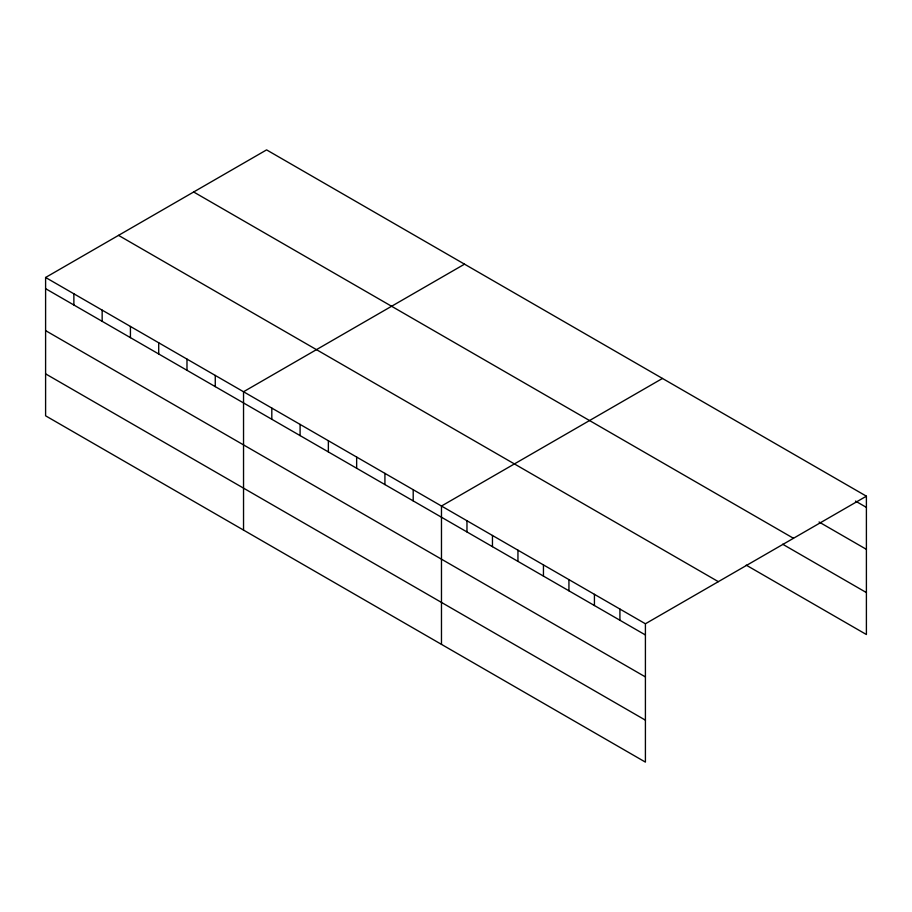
<?xml version="1.0" encoding="UTF-8"?>
<svg xmlns="http://www.w3.org/2000/svg" width="912" height="912" viewBox="0 0 912 912"><rect width="100%" height="100%" fill="white"/><g stroke="black" fill="none" stroke-linecap="round" stroke-linejoin="round"><path stroke-width="1.37" d="M45.6 277.476L645.411 623.774L645.411 762.113L45.6 415.815L45.6 277.476L266.589 149.887L866.4 496.185L866.4 634.524L746.221 565.144M464.527 264.161L243.538 391.75L243.538 530.089M662.465 378.446L441.476 506.035L441.476 644.374M645.411 623.774L866.4 496.185M855.479 501.076L866.4 507.38M819.056 522.006L866.4 549.343M193.663 191.987L793.474 538.285M782.644 544.213L866.4 592.572M118.526 235.364L718.337 581.662M45.6 288.671L645.411 634.969M45.6 330.623L645.411 676.921M45.6 373.863L645.411 720.161M619.921 609.056L619.921 620.251M594.43 594.339L594.43 605.534M568.94 579.622L568.94 590.816M543.449 564.904L543.449 576.099M517.948 550.187L517.948 561.382M492.457 535.469L492.457 546.664M466.967 520.752L466.967 531.947M413.204 489.698L413.204 500.905M384.921 473.374L384.921 484.58M356.649 457.049L356.649 468.255M328.366 440.724L328.366 451.93M300.094 424.399L300.094 435.594M271.81 408.074L271.81 419.269M215.266 375.425L215.266 386.62M186.983 359.1L186.983 370.295M158.711 342.775L158.711 353.97M130.427 326.45L130.427 337.645M102.155 310.126L102.155 321.32M73.872 293.801L73.872 304.996"/></g></svg>
